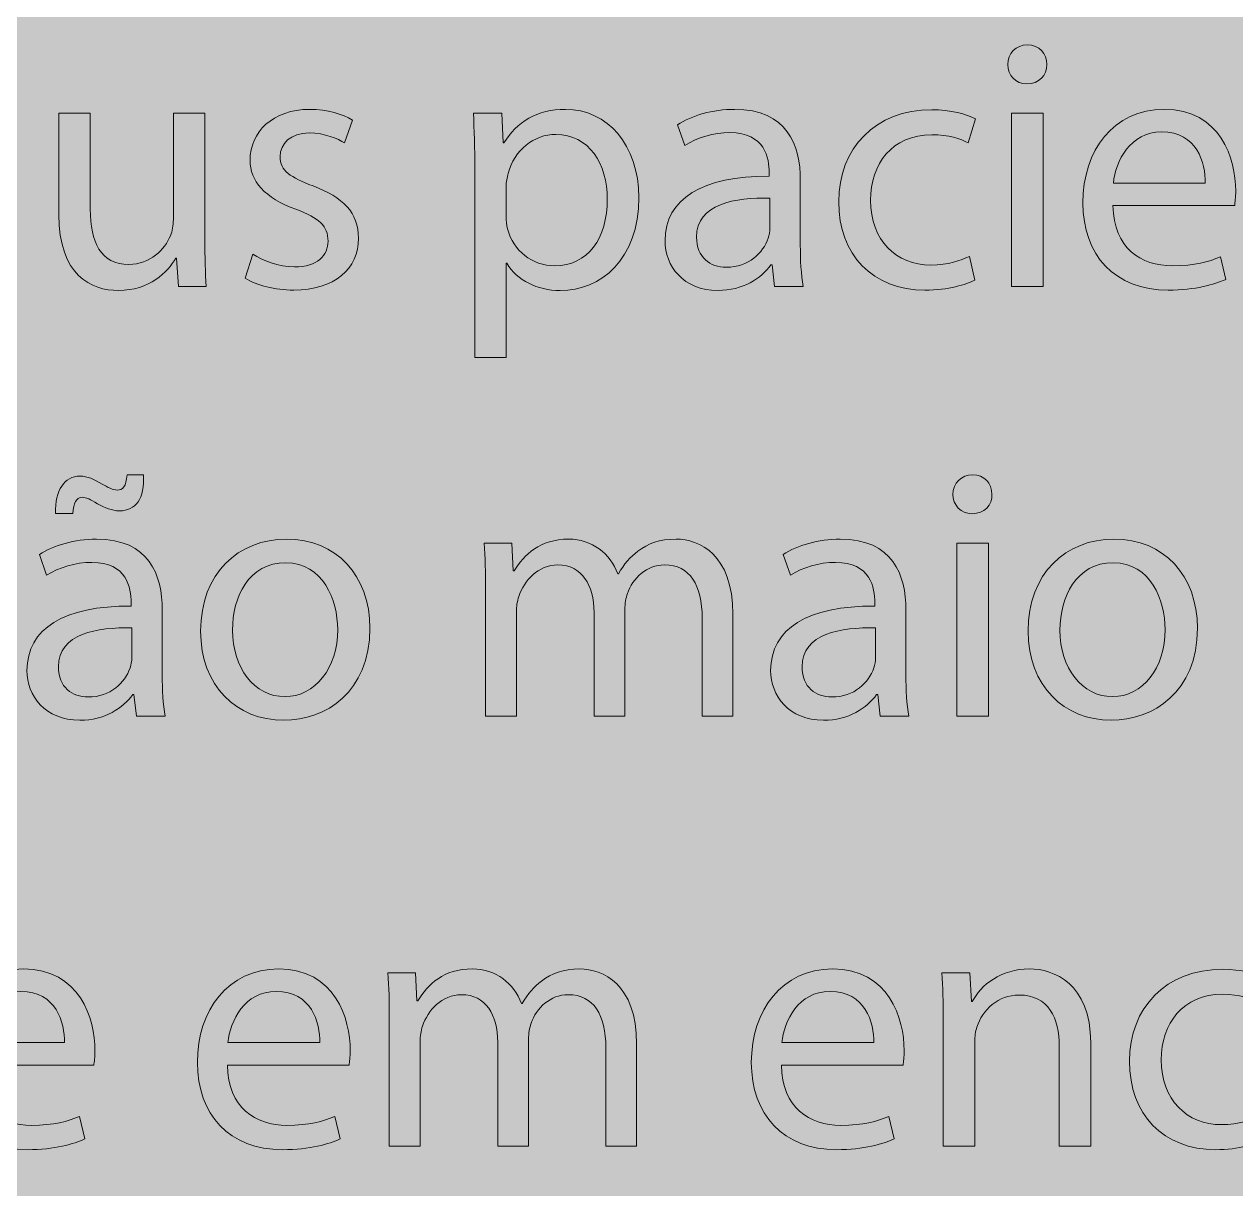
# Model space of a CAD drawing. Header units: inches. Extents: x -507 to 1392, y -754 to 68.
# Drawn here: x -96.98 to -56.38, y -140.87 to -101.86 of the extents above; entities that cross this region are included whole.
import ezdxf

# ---------------------------------------------------------------- set-up
doc = ezdxf.new("R2010")
doc.units = ezdxf.units.IN
doc.header["$MEASUREMENT"] = 0
doc.layers.add('Front', color=7, linetype='Continuous')
picture_1 = doc.add_image_def('image1.png', size_in_pixel=(3301, 2181))
picture_2 = doc.add_image_def('image10.png', size_in_pixel=(3013, 3012))

# ---------------------------------------------------------------- blocks, each defined once
blk = doc.blocks.new('block 3')
at = {"layer": 'Front', "true_color": 0x326699}
h = blk.add_hatch(color=165, dxfattribs=at)
h.dxf.hatch_style = 2
h.paths.add_polyline_path([(-211, -462.1), (-211, 61.249), (581, 61.249), (581, -462.1)])
at = {"layer": 'Front'}
image = blk.add_image(picture_1, insert=(-211, -462.191), size_in_units=(792.24, 523.44), dxfattribs=at)
blk = doc.blocks.new('block 48')
at = {"layer": 'Front', "true_color": 0x231f20}
h = blk.add_hatch(color=250, dxfattribs=at)
h.dxf.hatch_style = 2
edge = h.paths.add_edge_path()
edge.add_spline(control_points=[(-62.718, -103.209), (-62.706, -103.569), (-62.97, -103.857), (-63.389, -103.857), (-63.761, -103.857), (-64.025, -103.569), (-64.025, -103.209), (-64.025, -102.838), (-63.749, -102.55), (-63.365, -102.55), (-62.97, -102.55), (-62.718, -102.838), (-62.718, -103.209)], knot_values=[0, 0, 0, 0, 1, 1, 1, 2, 2, 2, 3, 3, 3, 4, 4, 4, 4], degree=3, periodic=1)
h.paths.add_polyline_path([(-63.893, -110.646), (-63.893, -104.841), (-62.837, -104.841), (-62.837, -110.646)])
h = blk.add_hatch(color=250, dxfattribs=at)
h.dxf.hatch_style = 2
edge = h.paths.add_edge_path()
edge.add_spline(control_points=[(-89.321, -109.566), (-89.009, -109.77), (-88.457, -109.986), (-87.929, -109.986), (-87.162, -109.986), (-86.802, -109.602), (-86.802, -109.123), (-86.802, -108.619), (-87.102, -108.343), (-87.881, -108.055), (-88.925, -107.683), (-89.417, -107.107), (-89.417, -106.412), (-89.417, -105.477), (-88.661, -104.709), (-87.414, -104.709), (-86.826, -104.709), (-86.311, -104.876), (-85.986, -105.068), (-85.986, -105.068), (-86.25, -105.836), (-86.25, -105.836), (-86.478, -105.692), (-86.898, -105.5), (-87.438, -105.5), (-88.062, -105.5), (-88.409, -105.86), (-88.409, -106.292), (-88.409, -106.771), (-88.062, -106.987), (-87.306, -107.275), (-86.298, -107.659), (-85.783, -108.163), (-85.783, -109.026), (-85.783, -110.046), (-86.574, -110.766), (-87.954, -110.766), (-88.589, -110.766), (-89.177, -110.609), (-89.584, -110.37), (-89.584, -110.37), (-89.321, -109.566), (-89.321, -109.566)], knot_values=[0, 0, 0, 0, 1, 1, 1, 2, 2, 2, 3, 3, 3, 4, 4, 4, 5, 5, 5, 6, 6, 6, 7, 7, 7, 8, 8, 8, 9, 9, 9, 10, 10, 10, 11, 11, 11, 12, 12, 12, 13, 13, 13, 14, 14, 14, 14], degree=3, periodic=1)
h = blk.add_hatch(color=250, dxfattribs=at)
h.dxf.hatch_style = 2
edge = h.paths.add_edge_path()
edge.add_spline(control_points=[(-81.881, -106.736), (-81.881, -105.992), (-81.905, -105.393), (-81.929, -104.841), (-81.929, -104.841), (-80.981, -104.841), (-80.981, -104.841), (-80.981, -104.841), (-80.934, -105.836), (-80.934, -105.836), (-80.934, -105.836), (-80.909, -105.836), (-80.909, -105.836), (-80.478, -105.128), (-79.794, -104.709), (-78.847, -104.709), (-77.443, -104.709), (-76.388, -105.896), (-76.388, -107.659), (-76.388, -109.746), (-77.659, -110.777), (-79.026, -110.777), (-79.794, -110.777), (-80.466, -110.441), (-80.813, -109.866), (-80.813, -109.866), (-80.837, -109.866), (-80.837, -109.866), (-80.837, -109.866), (-80.837, -113.02), (-80.837, -113.02), (-80.837, -113.02), (-81.881, -113.02), (-81.881, -113.02), (-81.881, -113.02), (-81.881, -106.736), (-81.881, -106.736)], knot_values=[0, 0, 0, 0, 1, 1, 1, 2, 2, 2, 3, 3, 3, 4, 4, 4, 5, 5, 5, 6, 6, 6, 7, 7, 7, 8, 8, 8, 9, 9, 9, 10, 10, 10, 11, 11, 11, 12, 12, 12, 12], degree=3, periodic=1)
edge = h.paths.add_edge_path()
edge.add_spline(control_points=[(-80.837, -108.283), (-80.837, -108.439), (-80.813, -108.583), (-80.79, -108.714), (-80.598, -109.446), (-79.962, -109.95), (-79.206, -109.95), (-78.091, -109.95), (-77.443, -109.039), (-77.443, -107.707), (-77.443, -106.544), (-78.055, -105.548), (-79.17, -105.548), (-79.89, -105.548), (-80.562, -106.064), (-80.766, -106.855), (-80.801, -106.987), (-80.837, -107.144), (-80.837, -107.288), (-80.837, -107.288), (-80.837, -108.283), (-80.837, -108.283)], knot_values=[0, 0, 0, 0, 1, 1, 1, 2, 2, 2, 3, 3, 3, 4, 4, 4, 5, 5, 5, 6, 6, 6, 7, 7, 7, 7], degree=3, periodic=1)
h = blk.add_hatch(color=250, dxfattribs=at)
h.dxf.hatch_style = 2
edge = h.paths.add_edge_path()
edge.add_spline(control_points=[(-71.838, -110.646), (-71.838, -110.646), (-71.922, -109.914), (-71.922, -109.914), (-71.922, -109.914), (-71.958, -109.914), (-71.958, -109.914), (-72.282, -110.37), (-72.906, -110.777), (-73.733, -110.777), (-74.909, -110.777), (-75.508, -109.95), (-75.508, -109.11), (-75.508, -107.707), (-74.261, -106.939), (-72.019, -106.952), (-72.019, -106.952), (-72.019, -106.832), (-72.019, -106.832), (-72.019, -106.352), (-72.15, -105.488), (-73.338, -105.488), (-73.877, -105.488), (-74.441, -105.656), (-74.849, -105.92), (-74.849, -105.92), (-75.089, -105.225), (-75.089, -105.225), (-74.609, -104.913), (-73.913, -104.709), (-73.182, -104.709), (-71.407, -104.709), (-70.975, -105.92), (-70.975, -107.083), (-70.975, -107.083), (-70.975, -109.254), (-70.975, -109.254), (-70.975, -109.758), (-70.951, -110.25), (-70.879, -110.646), (-70.879, -110.646), (-71.838, -110.646), (-71.838, -110.646)], knot_values=[0, 0, 0, 0, 1, 1, 1, 2, 2, 2, 3, 3, 3, 4, 4, 4, 5, 5, 5, 6, 6, 6, 7, 7, 7, 8, 8, 8, 9, 9, 9, 10, 10, 10, 11, 11, 11, 12, 12, 12, 13, 13, 13, 14, 14, 14, 14], degree=3, periodic=1)
edge = h.paths.add_edge_path()
edge.add_spline(control_points=[(-71.994, -107.683), (-73.146, -107.659), (-74.453, -107.863), (-74.453, -108.99), (-74.453, -109.674), (-73.997, -109.998), (-73.458, -109.998), (-72.702, -109.998), (-72.222, -109.518), (-72.054, -109.026), (-72.019, -108.918), (-71.994, -108.798), (-71.994, -108.69), (-71.994, -108.69), (-71.994, -107.683), (-71.994, -107.683)], knot_values=[0, 0, 0, 0, 1, 1, 1, 2, 2, 2, 3, 3, 3, 4, 4, 4, 5, 5, 5, 5], degree=3, periodic=1)
h = blk.add_hatch(color=250, dxfattribs=at)
h.dxf.hatch_style = 2
edge = h.paths.add_edge_path()
edge.add_spline(control_points=[(-65.131, -110.43), (-65.407, -110.574), (-66.019, -110.766), (-66.798, -110.766), (-68.549, -110.766), (-69.689, -109.578), (-69.689, -107.803), (-69.689, -106.016), (-68.465, -104.721), (-66.57, -104.721), (-65.947, -104.721), (-65.395, -104.876), (-65.107, -105.021), (-65.107, -105.021), (-65.347, -105.836), (-65.347, -105.836), (-65.599, -105.692), (-65.995, -105.56), (-66.57, -105.56), (-67.902, -105.56), (-68.622, -106.544), (-68.622, -107.755), (-68.622, -109.098), (-67.758, -109.926), (-66.606, -109.926), (-66.007, -109.926), (-65.611, -109.77), (-65.311, -109.638), (-65.311, -109.638), (-65.131, -110.43), (-65.131, -110.43)], knot_values=[0, 0, 0, 0, 1, 1, 1, 2, 2, 2, 3, 3, 3, 4, 4, 4, 5, 5, 5, 6, 6, 6, 7, 7, 7, 8, 8, 8, 9, 9, 9, 10, 10, 10, 10], degree=3, periodic=1)
h = blk.add_hatch(color=250, dxfattribs=at)
h.dxf.hatch_style = 2
edge = h.paths.add_edge_path()
edge.add_spline(control_points=[(-60.497, -107.935), (-60.473, -109.362), (-59.562, -109.95), (-58.506, -109.95), (-57.751, -109.95), (-57.295, -109.818), (-56.899, -109.65), (-56.899, -109.65), (-56.719, -110.406), (-56.719, -110.406), (-57.091, -110.574), (-57.727, -110.766), (-58.65, -110.766), (-60.438, -110.766), (-61.505, -109.59), (-61.505, -107.839), (-61.505, -106.088), (-60.473, -104.709), (-58.782, -104.709), (-56.887, -104.709), (-56.383, -106.376), (-56.383, -107.443), (-56.383, -107.659), (-56.408, -107.827), (-56.419, -107.935), (-56.419, -107.935), (-60.497, -107.935), (-60.497, -107.935)], knot_values=[0, 0, 0, 0, 1, 1, 1, 2, 2, 2, 3, 3, 3, 4, 4, 4, 5, 5, 5, 6, 6, 6, 7, 7, 7, 8, 8, 8, 9, 9, 9, 9], degree=3, periodic=1)
edge = h.paths.add_edge_path()
edge.add_spline(control_points=[(-57.403, -107.179), (-57.391, -106.508), (-57.679, -105.464), (-58.866, -105.464), (-59.934, -105.464), (-60.401, -106.448), (-60.485, -107.179), (-60.485, -107.179), (-57.403, -107.179), (-57.403, -107.179)], knot_values=[0, 0, 0, 0, 1, 1, 1, 2, 2, 2, 3, 3, 3, 3], degree=3, periodic=1)
h = blk.add_hatch(color=250, dxfattribs=at)
h.dxf.hatch_style = 2
edge = h.paths.add_edge_path()
edge.add_spline(control_points=[(-90.931, -109.062), (-90.931, -109.662), (-90.919, -110.19), (-90.883, -110.646), (-90.883, -110.646), (-91.819, -110.646), (-91.819, -110.646), (-91.819, -110.646), (-91.879, -109.698), (-91.879, -109.698), (-91.879, -109.698), (-91.903, -109.698), (-91.903, -109.698), (-92.179, -110.166), (-92.79, -110.777), (-93.822, -110.777), (-94.733, -110.777), (-95.825, -110.274), (-95.825, -108.235), (-95.825, -108.235), (-95.825, -104.841), (-95.825, -104.841), (-95.825, -104.841), (-94.769, -104.841), (-94.769, -104.841), (-94.769, -104.841), (-94.769, -108.055), (-94.769, -108.055), (-94.769, -109.158), (-94.433, -109.902), (-93.474, -109.902), (-92.766, -109.902), (-92.274, -109.41), (-92.083, -108.942), (-92.022, -108.787), (-91.987, -108.595), (-91.987, -108.403), (-91.987, -108.403), (-91.987, -104.841), (-91.987, -104.841), (-91.987, -104.841), (-90.931, -104.841), (-90.931, -104.841), (-90.931, -104.841), (-90.931, -109.062), (-90.931, -109.062)], knot_values=[0, 0, 0, 0, 1, 1, 1, 2, 2, 2, 3, 3, 3, 4, 4, 4, 5, 5, 5, 6, 6, 6, 7, 7, 7, 8, 8, 8, 9, 9, 9, 10, 10, 10, 11, 11, 11, 12, 12, 12, 13, 13, 13, 14, 14, 14, 15, 15, 15, 15], degree=3, periodic=1)
h = blk.add_hatch(color=250, dxfattribs=at)
h.dxf.hatch_style = 2
edge = h.paths.add_edge_path()
edge.add_spline(control_points=[(-93.223, -125.045), (-93.223, -125.045), (-93.307, -124.314), (-93.307, -124.314), (-93.307, -124.314), (-93.343, -124.314), (-93.343, -124.314), (-93.667, -124.77), (-94.29, -125.177), (-95.118, -125.177), (-96.293, -125.177), (-96.893, -124.35), (-96.893, -123.51), (-96.893, -122.107), (-95.646, -121.339), (-93.403, -121.352), (-93.403, -121.352), (-93.403, -121.231), (-93.403, -121.231), (-93.403, -120.752), (-93.535, -119.888), (-94.722, -119.888), (-95.262, -119.888), (-95.825, -120.056), (-96.233, -120.32), (-96.233, -120.32), (-96.473, -119.625), (-96.473, -119.625), (-95.993, -119.312), (-95.298, -119.109), (-94.566, -119.109), (-92.791, -119.109), (-92.359, -120.32), (-92.359, -121.483), (-92.359, -121.483), (-92.359, -123.654), (-92.359, -123.654), (-92.359, -124.158), (-92.335, -124.649), (-92.263, -125.045), (-92.263, -125.045), (-93.223, -125.045), (-93.223, -125.045)], knot_values=[0, 0, 0, 0, 1, 1, 1, 2, 2, 2, 3, 3, 3, 4, 4, 4, 5, 5, 5, 6, 6, 6, 7, 7, 7, 8, 8, 8, 9, 9, 9, 10, 10, 10, 11, 11, 11, 12, 12, 12, 13, 13, 13, 14, 14, 14, 14], degree=3, periodic=1)
edge = h.paths.add_edge_path()
edge.add_spline(control_points=[(-95.933, -118.245), (-95.957, -117.465), (-95.633, -116.998), (-95.118, -116.998), (-94.854, -116.998), (-94.65, -117.106), (-94.374, -117.262), (-94.182, -117.37), (-94.014, -117.465), (-93.871, -117.465), (-93.679, -117.465), (-93.57, -117.357), (-93.535, -116.95), (-93.535, -116.95), (-92.983, -116.95), (-92.983, -116.95), (-92.959, -117.753), (-93.235, -118.161), (-93.798, -118.161), (-94.05, -118.161), (-94.278, -118.053), (-94.53, -117.921), (-94.77, -117.777), (-94.902, -117.706), (-95.046, -117.706), (-95.238, -117.706), (-95.333, -117.909), (-95.357, -118.245), (-95.357, -118.245), (-95.933, -118.245), (-95.933, -118.245)], knot_values=[0, 0, 0, 0, 1, 1, 1, 2, 2, 2, 3, 3, 3, 4, 4, 4, 5, 5, 5, 6, 6, 6, 7, 7, 7, 8, 8, 8, 9, 9, 9, 10, 10, 10, 10], degree=3, periodic=1)
edge = h.paths.add_edge_path()
edge.add_spline(control_points=[(-93.379, -122.083), (-94.53, -122.059), (-95.837, -122.263), (-95.837, -123.39), (-95.837, -124.074), (-95.381, -124.398), (-94.842, -124.398), (-94.086, -124.398), (-93.606, -123.918), (-93.438, -123.426), (-93.403, -123.318), (-93.379, -123.198), (-93.379, -123.09), (-93.379, -123.09), (-93.379, -122.083), (-93.379, -122.083)], knot_values=[0, 0, 0, 0, 1, 1, 1, 2, 2, 2, 3, 3, 3, 4, 4, 4, 5, 5, 5, 5], degree=3, periodic=1)
h = blk.add_hatch(color=250, dxfattribs=at)
h.dxf.hatch_style = 2
edge = h.paths.add_edge_path()
edge.add_spline(control_points=[(-64.554, -117.609), (-64.542, -117.969), (-64.806, -118.257), (-65.225, -118.257), (-65.597, -118.257), (-65.861, -117.969), (-65.861, -117.609), (-65.861, -117.238), (-65.585, -116.95), (-65.201, -116.95), (-64.806, -116.95), (-64.554, -117.238), (-64.554, -117.609)], knot_values=[0, 0, 0, 0, 1, 1, 1, 2, 2, 2, 3, 3, 3, 4, 4, 4, 4], degree=3, periodic=1)
h.paths.add_polyline_path([(-65.729, -125.045), (-65.729, -119.241), (-64.673, -119.241), (-64.673, -125.045)])
h = blk.add_hatch(color=250, dxfattribs=at)
h.dxf.hatch_style = 2
edge = h.paths.add_edge_path()
edge.add_spline(control_points=[(-85.4, -122.095), (-85.4, -124.242), (-86.887, -125.177), (-88.29, -125.177), (-89.861, -125.177), (-91.073, -124.026), (-91.073, -122.191), (-91.073, -120.248), (-89.801, -119.109), (-88.194, -119.109), (-86.527, -119.109), (-85.4, -120.32), (-85.4, -122.095)], knot_values=[0, 0, 0, 0, 1, 1, 1, 2, 2, 2, 3, 3, 3, 4, 4, 4, 4], degree=3, periodic=1)
edge = h.paths.add_edge_path()
edge.add_spline(control_points=[(-90.005, -122.155), (-90.005, -123.426), (-89.273, -124.386), (-88.242, -124.386), (-87.235, -124.386), (-86.479, -123.438), (-86.479, -122.131), (-86.479, -121.147), (-86.971, -119.9), (-88.218, -119.9), (-89.465, -119.9), (-90.005, -121.052), (-90.005, -122.155)], knot_values=[0, 0, 0, 0, 1, 1, 1, 2, 2, 2, 3, 3, 3, 4, 4, 4, 4], degree=3, periodic=1)
h = blk.add_hatch(color=250, dxfattribs=at)
h.dxf.hatch_style = 2
edge = h.paths.add_edge_path()
edge.add_spline(control_points=[(-81.521, -120.812), (-81.521, -120.212), (-81.533, -119.72), (-81.569, -119.241), (-81.569, -119.241), (-80.646, -119.241), (-80.646, -119.241), (-80.646, -119.241), (-80.598, -120.176), (-80.598, -120.176), (-80.598, -120.176), (-80.562, -120.176), (-80.562, -120.176), (-80.238, -119.625), (-79.698, -119.109), (-78.738, -119.109), (-77.947, -119.109), (-77.347, -119.588), (-77.095, -120.272), (-77.095, -120.272), (-77.071, -120.272), (-77.071, -120.272), (-76.892, -119.948), (-76.664, -119.696), (-76.424, -119.517), (-76.076, -119.252), (-75.692, -119.109), (-75.141, -119.109), (-74.373, -119.109), (-73.233, -119.612), (-73.233, -121.627), (-73.233, -121.627), (-73.233, -125.045), (-73.233, -125.045), (-73.233, -125.045), (-74.265, -125.045), (-74.265, -125.045), (-74.265, -125.045), (-74.265, -121.759), (-74.265, -121.759), (-74.265, -120.644), (-74.673, -119.972), (-75.524, -119.972), (-76.124, -119.972), (-76.592, -120.416), (-76.771, -120.932), (-76.819, -121.076), (-76.855, -121.268), (-76.855, -121.459), (-76.855, -121.459), (-76.855, -125.045), (-76.855, -125.045), (-76.855, -125.045), (-77.887, -125.045), (-77.887, -125.045), (-77.887, -125.045), (-77.887, -121.567), (-77.887, -121.567), (-77.887, -120.644), (-78.295, -119.972), (-79.098, -119.972), (-79.758, -119.972), (-80.238, -120.5), (-80.406, -121.028), (-80.465, -121.184), (-80.49, -121.363), (-80.49, -121.543), (-80.49, -121.543), (-80.49, -125.045), (-80.49, -125.045), (-80.49, -125.045), (-81.521, -125.045), (-81.521, -125.045), (-81.521, -125.045), (-81.521, -120.812), (-81.521, -120.812)], knot_values=[0, 0, 0, 0, 1, 1, 1, 2, 2, 2, 3, 3, 3, 4, 4, 4, 5, 5, 5, 6, 6, 6, 7, 7, 7, 8, 8, 8, 9, 9, 9, 10, 10, 10, 11, 11, 11, 12, 12, 12, 13, 13, 13, 14, 14, 14, 15, 15, 15, 16, 16, 16, 17, 17, 17, 18, 18, 18, 19, 19, 19, 20, 20, 20, 21, 21, 21, 22, 22, 22, 23, 23, 23, 24, 24, 24, 25, 25, 25, 25], degree=3, periodic=1)
h = blk.add_hatch(color=250, dxfattribs=at)
h.dxf.hatch_style = 2
edge = h.paths.add_edge_path()
edge.add_spline(control_points=[(-68.299, -125.045), (-68.299, -125.045), (-68.383, -124.314), (-68.383, -124.314), (-68.383, -124.314), (-68.419, -124.314), (-68.419, -124.314), (-68.743, -124.77), (-69.366, -125.177), (-70.194, -125.177), (-71.369, -125.177), (-71.969, -124.35), (-71.969, -123.51), (-71.969, -122.107), (-70.722, -121.339), (-68.479, -121.352), (-68.479, -121.352), (-68.479, -121.231), (-68.479, -121.231), (-68.479, -120.752), (-68.611, -119.888), (-69.798, -119.888), (-70.338, -119.888), (-70.901, -120.056), (-71.309, -120.32), (-71.309, -120.32), (-71.549, -119.625), (-71.549, -119.625), (-71.069, -119.312), (-70.374, -119.109), (-69.642, -119.109), (-67.867, -119.109), (-67.436, -120.32), (-67.436, -121.483), (-67.436, -121.483), (-67.436, -123.654), (-67.436, -123.654), (-67.436, -124.158), (-67.412, -124.649), (-67.339, -125.045), (-67.339, -125.045), (-68.299, -125.045), (-68.299, -125.045)], knot_values=[0, 0, 0, 0, 1, 1, 1, 2, 2, 2, 3, 3, 3, 4, 4, 4, 5, 5, 5, 6, 6, 6, 7, 7, 7, 8, 8, 8, 9, 9, 9, 10, 10, 10, 11, 11, 11, 12, 12, 12, 13, 13, 13, 14, 14, 14, 14], degree=3, periodic=1)
edge = h.paths.add_edge_path()
edge.add_spline(control_points=[(-68.455, -122.083), (-69.606, -122.059), (-70.914, -122.263), (-70.914, -123.39), (-70.914, -124.074), (-70.458, -124.398), (-69.918, -124.398), (-69.163, -124.398), (-68.683, -123.918), (-68.515, -123.426), (-68.479, -123.318), (-68.455, -123.198), (-68.455, -123.09), (-68.455, -123.09), (-68.455, -122.083), (-68.455, -122.083)], knot_values=[0, 0, 0, 0, 1, 1, 1, 2, 2, 2, 3, 3, 3, 4, 4, 4, 5, 5, 5, 5], degree=3, periodic=1)
h = blk.add_hatch(color=250, dxfattribs=at)
h.dxf.hatch_style = 2
edge = h.paths.add_edge_path()
edge.add_spline(control_points=[(-57.668, -122.095), (-57.668, -124.242), (-59.155, -125.177), (-60.559, -125.177), (-62.13, -125.177), (-63.341, -124.026), (-63.341, -122.191), (-63.341, -120.248), (-62.07, -119.109), (-60.463, -119.109), (-58.795, -119.109), (-57.668, -120.32), (-57.668, -122.095)], knot_values=[0, 0, 0, 0, 1, 1, 1, 2, 2, 2, 3, 3, 3, 4, 4, 4, 4], degree=3, periodic=1)
edge = h.paths.add_edge_path()
edge.add_spline(control_points=[(-62.274, -122.155), (-62.274, -123.426), (-61.542, -124.386), (-60.511, -124.386), (-59.503, -124.386), (-58.748, -123.438), (-58.748, -122.131), (-58.748, -121.147), (-59.239, -119.9), (-60.487, -119.9), (-61.734, -119.9), (-62.274, -121.052), (-62.274, -122.155)], knot_values=[0, 0, 0, 0, 1, 1, 1, 2, 2, 2, 3, 3, 3, 4, 4, 4, 4], degree=3, periodic=1)
h = blk.add_hatch(color=250, dxfattribs=at)
h.dxf.hatch_style = 2
edge = h.paths.add_edge_path()
edge.add_spline(control_points=[(-98.729, -136.735), (-98.705, -138.162), (-97.794, -138.75), (-96.738, -138.75), (-95.983, -138.75), (-95.527, -138.618), (-95.131, -138.45), (-95.131, -138.45), (-94.951, -139.206), (-94.951, -139.206), (-95.323, -139.374), (-95.958, -139.565), (-96.882, -139.565), (-98.669, -139.565), (-99.737, -138.39), (-99.737, -136.639), (-99.737, -134.888), (-98.705, -133.509), (-97.014, -133.509), (-95.119, -133.509), (-94.615, -135.176), (-94.615, -136.243), (-94.615, -136.459), (-94.64, -136.627), (-94.651, -136.735), (-94.651, -136.735), (-98.729, -136.735), (-98.729, -136.735)], knot_values=[0, 0, 0, 0, 1, 1, 1, 2, 2, 2, 3, 3, 3, 4, 4, 4, 5, 5, 5, 6, 6, 6, 7, 7, 7, 8, 8, 8, 9, 9, 9, 9], degree=3, periodic=1)
edge = h.paths.add_edge_path()
edge.add_spline(control_points=[(-95.635, -135.979), (-95.623, -135.308), (-95.911, -134.264), (-97.098, -134.264), (-98.166, -134.264), (-98.633, -135.248), (-98.717, -135.979), (-98.717, -135.979), (-95.635, -135.979), (-95.635, -135.979)], knot_values=[0, 0, 0, 0, 1, 1, 1, 2, 2, 2, 3, 3, 3, 3], degree=3, periodic=1)
h = blk.add_hatch(color=250, dxfattribs=at)
h.dxf.hatch_style = 2
edge = h.paths.add_edge_path()
edge.add_spline(control_points=[(-90.173, -136.735), (-90.149, -138.162), (-89.237, -138.75), (-88.182, -138.75), (-87.427, -138.75), (-86.971, -138.618), (-86.575, -138.45), (-86.575, -138.45), (-86.395, -139.206), (-86.395, -139.206), (-86.767, -139.374), (-87.402, -139.565), (-88.326, -139.565), (-90.113, -139.565), (-91.181, -138.39), (-91.181, -136.639), (-91.181, -134.888), (-90.149, -133.509), (-88.458, -133.509), (-86.563, -133.509), (-86.059, -135.176), (-86.059, -136.243), (-86.059, -136.459), (-86.083, -136.627), (-86.095, -136.735), (-86.095, -136.735), (-90.173, -136.735), (-90.173, -136.735)], knot_values=[0, 0, 0, 0, 1, 1, 1, 2, 2, 2, 3, 3, 3, 4, 4, 4, 5, 5, 5, 6, 6, 6, 7, 7, 7, 8, 8, 8, 9, 9, 9, 9], degree=3, periodic=1)
edge = h.paths.add_edge_path()
edge.add_spline(control_points=[(-87.079, -135.979), (-87.067, -135.308), (-87.354, -134.264), (-88.542, -134.264), (-89.609, -134.264), (-90.077, -135.248), (-90.161, -135.979), (-90.161, -135.979), (-87.079, -135.979), (-87.079, -135.979)], knot_values=[0, 0, 0, 0, 1, 1, 1, 2, 2, 2, 3, 3, 3, 3], degree=3, periodic=1)
h = blk.add_hatch(color=250, dxfattribs=at)
h.dxf.hatch_style = 2
edge = h.paths.add_edge_path()
edge.add_spline(control_points=[(-84.749, -135.211), (-84.749, -134.612), (-84.761, -134.12), (-84.797, -133.641), (-84.797, -133.641), (-83.874, -133.641), (-83.874, -133.641), (-83.874, -133.641), (-83.826, -134.576), (-83.826, -134.576), (-83.826, -134.576), (-83.79, -134.576), (-83.79, -134.576), (-83.466, -134.024), (-82.926, -133.509), (-81.966, -133.509), (-81.175, -133.509), (-80.575, -133.988), (-80.323, -134.672), (-80.323, -134.672), (-80.299, -134.672), (-80.299, -134.672), (-80.12, -134.348), (-79.892, -134.096), (-79.652, -133.917), (-79.304, -133.652), (-78.92, -133.509), (-78.369, -133.509), (-77.601, -133.509), (-76.461, -134.012), (-76.461, -136.027), (-76.461, -136.027), (-76.461, -139.445), (-76.461, -139.445), (-76.461, -139.445), (-77.493, -139.445), (-77.493, -139.445), (-77.493, -139.445), (-77.493, -136.159), (-77.493, -136.159), (-77.493, -135.044), (-77.901, -134.372), (-78.752, -134.372), (-79.352, -134.372), (-79.82, -134.816), (-80, -135.332), (-80.047, -135.476), (-80.083, -135.667), (-80.083, -135.859), (-80.083, -135.859), (-80.083, -139.445), (-80.083, -139.445), (-80.083, -139.445), (-81.115, -139.445), (-81.115, -139.445), (-81.115, -139.445), (-81.115, -135.967), (-81.115, -135.967), (-81.115, -135.044), (-81.523, -134.372), (-82.326, -134.372), (-82.986, -134.372), (-83.466, -134.9), (-83.634, -135.428), (-83.693, -135.583), (-83.718, -135.763), (-83.718, -135.943), (-83.718, -135.943), (-83.718, -139.445), (-83.718, -139.445), (-83.718, -139.445), (-84.749, -139.445), (-84.749, -139.445), (-84.749, -139.445), (-84.749, -135.211), (-84.749, -135.211)], knot_values=[0, 0, 0, 0, 1, 1, 1, 2, 2, 2, 3, 3, 3, 4, 4, 4, 5, 5, 5, 6, 6, 6, 7, 7, 7, 8, 8, 8, 9, 9, 9, 10, 10, 10, 11, 11, 11, 12, 12, 12, 13, 13, 13, 14, 14, 14, 15, 15, 15, 16, 16, 16, 17, 17, 17, 18, 18, 18, 19, 19, 19, 20, 20, 20, 21, 21, 21, 22, 22, 22, 23, 23, 23, 24, 24, 24, 25, 25, 25, 25], degree=3, periodic=1)
h = blk.add_hatch(color=250, dxfattribs=at)
h.dxf.hatch_style = 2
edge = h.paths.add_edge_path()
edge.add_spline(control_points=[(-71.609, -136.735), (-71.585, -138.162), (-70.674, -138.75), (-69.619, -138.75), (-68.863, -138.75), (-68.407, -138.618), (-68.012, -138.45), (-68.012, -138.45), (-67.832, -139.206), (-67.832, -139.206), (-68.204, -139.374), (-68.839, -139.565), (-69.763, -139.565), (-71.55, -139.565), (-72.617, -138.39), (-72.617, -136.639), (-72.617, -134.888), (-71.585, -133.509), (-69.895, -133.509), (-68, -133.509), (-67.496, -135.176), (-67.496, -136.243), (-67.496, -136.459), (-67.52, -136.627), (-67.532, -136.735), (-67.532, -136.735), (-71.609, -136.735), (-71.609, -136.735)], knot_values=[0, 0, 0, 0, 1, 1, 1, 2, 2, 2, 3, 3, 3, 4, 4, 4, 5, 5, 5, 6, 6, 6, 7, 7, 7, 8, 8, 8, 9, 9, 9, 9], degree=3, periodic=1)
edge = h.paths.add_edge_path()
edge.add_spline(control_points=[(-68.515, -135.979), (-68.503, -135.308), (-68.791, -134.264), (-69.979, -134.264), (-71.046, -134.264), (-71.514, -135.248), (-71.598, -135.979), (-71.598, -135.979), (-68.515, -135.979), (-68.515, -135.979)], knot_values=[0, 0, 0, 0, 1, 1, 1, 2, 2, 2, 3, 3, 3, 3], degree=3, periodic=1)
h = blk.add_hatch(color=250, dxfattribs=at)
h.dxf.hatch_style = 2
edge = h.paths.add_edge_path()
edge.add_spline(control_points=[(-66.185, -135.211), (-66.185, -134.612), (-66.197, -134.12), (-66.233, -133.641), (-66.233, -133.641), (-65.297, -133.641), (-65.297, -133.641), (-65.297, -133.641), (-65.237, -134.6), (-65.237, -134.6), (-65.237, -134.6), (-65.213, -134.6), (-65.213, -134.6), (-64.926, -134.048), (-64.254, -133.509), (-63.294, -133.509), (-62.491, -133.509), (-61.244, -133.988), (-61.244, -135.979), (-61.244, -135.979), (-61.244, -139.445), (-61.244, -139.445), (-61.244, -139.445), (-62.299, -139.445), (-62.299, -139.445), (-62.299, -139.445), (-62.299, -136.099), (-62.299, -136.099), (-62.299, -135.164), (-62.647, -134.384), (-63.643, -134.384), (-64.338, -134.384), (-64.878, -134.876), (-65.058, -135.463), (-65.105, -135.595), (-65.129, -135.775), (-65.129, -135.955), (-65.129, -135.955), (-65.129, -139.445), (-65.129, -139.445), (-65.129, -139.445), (-66.185, -139.445), (-66.185, -139.445), (-66.185, -139.445), (-66.185, -135.211), (-66.185, -135.211)], knot_values=[0, 0, 0, 0, 1, 1, 1, 2, 2, 2, 3, 3, 3, 4, 4, 4, 5, 5, 5, 6, 6, 6, 7, 7, 7, 8, 8, 8, 9, 9, 9, 10, 10, 10, 11, 11, 11, 12, 12, 12, 13, 13, 13, 14, 14, 14, 15, 15, 15, 15], degree=3, periodic=1)
h = blk.add_hatch(color=250, dxfattribs=at)
h.dxf.hatch_style = 2
edge = h.paths.add_edge_path()
edge.add_spline(control_points=[(-55.388, -139.229), (-55.664, -139.374), (-56.275, -139.565), (-57.055, -139.565), (-58.806, -139.565), (-59.945, -138.378), (-59.945, -136.603), (-59.945, -134.816), (-58.722, -133.521), (-56.827, -133.521), (-56.203, -133.521), (-55.651, -133.676), (-55.364, -133.82), (-55.364, -133.82), (-55.604, -134.636), (-55.604, -134.636), (-55.855, -134.492), (-56.251, -134.36), (-56.827, -134.36), (-58.158, -134.36), (-58.878, -135.344), (-58.878, -136.555), (-58.878, -137.898), (-58.014, -138.726), (-56.863, -138.726), (-56.263, -138.726), (-55.867, -138.57), (-55.567, -138.438), (-55.567, -138.438), (-55.388, -139.229), (-55.388, -139.229)], knot_values=[0, 0, 0, 0, 1, 1, 1, 2, 2, 2, 3, 3, 3, 4, 4, 4, 5, 5, 5, 6, 6, 6, 7, 7, 7, 8, 8, 8, 9, 9, 9, 10, 10, 10, 10], degree=3, periodic=1)
at = {"layer": 'Front', "lineweight": 0}
for points in [[(-63.893, -110.646), (-63.893, -104.841), (-62.837, -104.841), (-62.837, -110.646), (-63.893, -110.646)], [(-65.729, -125.045), (-65.729, -119.241), (-64.673, -119.241), (-64.673, -125.045), (-65.729, -125.045)]]:
    blk.add_lwpolyline(points, dxfattribs=at)
for points, knots in [([(-62.718, -103.209), (-62.706, -103.569), (-62.97, -103.857), (-63.389, -103.857), (-63.761, -103.857), (-64.025, -103.569), (-64.025, -103.209), (-64.025, -102.838), (-63.749, -102.55), (-63.365, -102.55), (-62.97, -102.55), (-62.718, -102.838), (-62.718, -103.209)], [0, 0, 0, 0, 1, 1, 1, 2, 2, 2, 3, 3, 3, 4, 4, 4, 4]), ([(-89.321, -109.566), (-89.009, -109.77), (-88.457, -109.986), (-87.929, -109.986), (-87.162, -109.986), (-86.802, -109.602), (-86.802, -109.123), (-86.802, -108.619), (-87.102, -108.343), (-87.881, -108.055), (-88.925, -107.683), (-89.417, -107.107), (-89.417, -106.412), (-89.417, -105.477), (-88.661, -104.709), (-87.414, -104.709), (-86.826, -104.709), (-86.311, -104.876), (-85.986, -105.068), (-85.986, -105.068), (-86.25, -105.836), (-86.25, -105.836), (-86.478, -105.692), (-86.898, -105.5), (-87.438, -105.5), (-88.062, -105.5), (-88.409, -105.86), (-88.409, -106.292), (-88.409, -106.771), (-88.062, -106.987), (-87.306, -107.275), (-86.298, -107.659), (-85.783, -108.163), (-85.783, -109.026), (-85.783, -110.046), (-86.574, -110.766), (-87.954, -110.766), (-88.589, -110.766), (-89.177, -110.609), (-89.584, -110.37), (-89.584, -110.37), (-89.321, -109.566), (-89.321, -109.566)], [0, 0, 0, 0, 1, 1, 1, 2, 2, 2, 3, 3, 3, 4, 4, 4, 5, 5, 5, 6, 6, 6, 7, 7, 7, 8, 8, 8, 9, 9, 9, 10, 10, 10, 11, 11, 11, 12, 12, 12, 13, 13, 13, 14, 14, 14, 14]), ([(-81.881, -106.736), (-81.881, -105.992), (-81.905, -105.393), (-81.929, -104.841), (-81.929, -104.841), (-80.981, -104.841), (-80.981, -104.841), (-80.981, -104.841), (-80.934, -105.836), (-80.934, -105.836), (-80.934, -105.836), (-80.909, -105.836), (-80.909, -105.836), (-80.478, -105.128), (-79.794, -104.709), (-78.847, -104.709), (-77.443, -104.709), (-76.388, -105.896), (-76.388, -107.659), (-76.388, -109.746), (-77.659, -110.777), (-79.026, -110.777), (-79.794, -110.777), (-80.466, -110.441), (-80.813, -109.866), (-80.813, -109.866), (-80.837, -109.866), (-80.837, -109.866), (-80.837, -109.866), (-80.837, -113.02), (-80.837, -113.02), (-80.837, -113.02), (-81.881, -113.02), (-81.881, -113.02), (-81.881, -113.02), (-81.881, -106.736), (-81.881, -106.736)], [0, 0, 0, 0, 1, 1, 1, 2, 2, 2, 3, 3, 3, 4, 4, 4, 5, 5, 5, 6, 6, 6, 7, 7, 7, 8, 8, 8, 9, 9, 9, 10, 10, 10, 11, 11, 11, 12, 12, 12, 12]), ([(-71.838, -110.646), (-71.838, -110.646), (-71.922, -109.914), (-71.922, -109.914), (-71.922, -109.914), (-71.958, -109.914), (-71.958, -109.914), (-72.282, -110.37), (-72.906, -110.777), (-73.733, -110.777), (-74.909, -110.777), (-75.508, -109.95), (-75.508, -109.11), (-75.508, -107.707), (-74.261, -106.939), (-72.019, -106.952), (-72.019, -106.952), (-72.019, -106.832), (-72.019, -106.832), (-72.019, -106.352), (-72.15, -105.488), (-73.338, -105.488), (-73.877, -105.488), (-74.441, -105.656), (-74.849, -105.92), (-74.849, -105.92), (-75.089, -105.225), (-75.089, -105.225), (-74.609, -104.913), (-73.913, -104.709), (-73.182, -104.709), (-71.407, -104.709), (-70.975, -105.92), (-70.975, -107.083), (-70.975, -107.083), (-70.975, -109.254), (-70.975, -109.254), (-70.975, -109.758), (-70.951, -110.25), (-70.879, -110.646), (-70.879, -110.646), (-71.838, -110.646), (-71.838, -110.646)], [0, 0, 0, 0, 1, 1, 1, 2, 2, 2, 3, 3, 3, 4, 4, 4, 5, 5, 5, 6, 6, 6, 7, 7, 7, 8, 8, 8, 9, 9, 9, 10, 10, 10, 11, 11, 11, 12, 12, 12, 13, 13, 13, 14, 14, 14, 14]), ([(-65.131, -110.43), (-65.407, -110.574), (-66.019, -110.766), (-66.798, -110.766), (-68.549, -110.766), (-69.689, -109.578), (-69.689, -107.803), (-69.689, -106.016), (-68.465, -104.721), (-66.57, -104.721), (-65.947, -104.721), (-65.395, -104.876), (-65.107, -105.021), (-65.107, -105.021), (-65.347, -105.836), (-65.347, -105.836), (-65.599, -105.692), (-65.995, -105.56), (-66.57, -105.56), (-67.902, -105.56), (-68.622, -106.544), (-68.622, -107.755), (-68.622, -109.098), (-67.758, -109.926), (-66.606, -109.926), (-66.007, -109.926), (-65.611, -109.77), (-65.311, -109.638), (-65.311, -109.638), (-65.131, -110.43), (-65.131, -110.43)], [0, 0, 0, 0, 1, 1, 1, 2, 2, 2, 3, 3, 3, 4, 4, 4, 5, 5, 5, 6, 6, 6, 7, 7, 7, 8, 8, 8, 9, 9, 9, 10, 10, 10, 10]), ([(-60.497, -107.935), (-60.473, -109.362), (-59.562, -109.95), (-58.506, -109.95), (-57.751, -109.95), (-57.295, -109.818), (-56.899, -109.65), (-56.899, -109.65), (-56.719, -110.406), (-56.719, -110.406), (-57.091, -110.574), (-57.727, -110.766), (-58.65, -110.766), (-60.438, -110.766), (-61.505, -109.59), (-61.505, -107.839), (-61.505, -106.088), (-60.473, -104.709), (-58.782, -104.709), (-56.887, -104.709), (-56.383, -106.376), (-56.383, -107.443), (-56.383, -107.659), (-56.408, -107.827), (-56.419, -107.935), (-56.419, -107.935), (-60.497, -107.935), (-60.497, -107.935)], [0, 0, 0, 0, 1, 1, 1, 2, 2, 2, 3, 3, 3, 4, 4, 4, 5, 5, 5, 6, 6, 6, 7, 7, 7, 8, 8, 8, 9, 9, 9, 9]), ([(-90.931, -109.062), (-90.931, -109.662), (-90.919, -110.19), (-90.883, -110.646), (-90.883, -110.646), (-91.819, -110.646), (-91.819, -110.646), (-91.819, -110.646), (-91.879, -109.698), (-91.879, -109.698), (-91.879, -109.698), (-91.903, -109.698), (-91.903, -109.698), (-92.179, -110.166), (-92.79, -110.777), (-93.822, -110.777), (-94.733, -110.777), (-95.825, -110.274), (-95.825, -108.235), (-95.825, -108.235), (-95.825, -104.841), (-95.825, -104.841), (-95.825, -104.841), (-94.769, -104.841), (-94.769, -104.841), (-94.769, -104.841), (-94.769, -108.055), (-94.769, -108.055), (-94.769, -109.158), (-94.433, -109.902), (-93.474, -109.902), (-92.766, -109.902), (-92.274, -109.41), (-92.083, -108.942), (-92.022, -108.787), (-91.987, -108.595), (-91.987, -108.403), (-91.987, -108.403), (-91.987, -104.841), (-91.987, -104.841), (-91.987, -104.841), (-90.931, -104.841), (-90.931, -104.841), (-90.931, -104.841), (-90.931, -109.062), (-90.931, -109.062)], [0, 0, 0, 0, 1, 1, 1, 2, 2, 2, 3, 3, 3, 4, 4, 4, 5, 5, 5, 6, 6, 6, 7, 7, 7, 8, 8, 8, 9, 9, 9, 10, 10, 10, 11, 11, 11, 12, 12, 12, 13, 13, 13, 14, 14, 14, 15, 15, 15, 15]), ([(-80.837, -108.283), (-80.837, -108.439), (-80.813, -108.583), (-80.79, -108.714), (-80.598, -109.446), (-79.962, -109.95), (-79.206, -109.95), (-78.091, -109.95), (-77.443, -109.039), (-77.443, -107.707), (-77.443, -106.544), (-78.055, -105.548), (-79.17, -105.548), (-79.89, -105.548), (-80.562, -106.064), (-80.766, -106.855), (-80.801, -106.987), (-80.837, -107.144), (-80.837, -107.288), (-80.837, -107.288), (-80.837, -108.283), (-80.837, -108.283)], [0, 0, 0, 0, 1, 1, 1, 2, 2, 2, 3, 3, 3, 4, 4, 4, 5, 5, 5, 6, 6, 6, 7, 7, 7, 7]), ([(-57.403, -107.179), (-57.391, -106.508), (-57.679, -105.464), (-58.866, -105.464), (-59.934, -105.464), (-60.401, -106.448), (-60.485, -107.179), (-60.485, -107.179), (-57.403, -107.179), (-57.403, -107.179)], [0, 0, 0, 0, 1, 1, 1, 2, 2, 2, 3, 3, 3, 3]), ([(-71.994, -107.683), (-73.146, -107.659), (-74.453, -107.863), (-74.453, -108.99), (-74.453, -109.674), (-73.997, -109.998), (-73.458, -109.998), (-72.702, -109.998), (-72.222, -109.518), (-72.054, -109.026), (-72.019, -108.918), (-71.994, -108.798), (-71.994, -108.69), (-71.994, -108.69), (-71.994, -107.683), (-71.994, -107.683)], [0, 0, 0, 0, 1, 1, 1, 2, 2, 2, 3, 3, 3, 4, 4, 4, 5, 5, 5, 5]), ([(-95.933, -118.245), (-95.957, -117.465), (-95.633, -116.998), (-95.118, -116.998), (-94.854, -116.998), (-94.65, -117.106), (-94.374, -117.262), (-94.182, -117.37), (-94.014, -117.465), (-93.871, -117.465), (-93.679, -117.465), (-93.57, -117.357), (-93.535, -116.95), (-93.535, -116.95), (-92.983, -116.95), (-92.983, -116.95), (-92.959, -117.753), (-93.235, -118.161), (-93.798, -118.161), (-94.05, -118.161), (-94.278, -118.053), (-94.53, -117.921), (-94.77, -117.777), (-94.902, -117.706), (-95.046, -117.706), (-95.238, -117.706), (-95.333, -117.909), (-95.357, -118.245), (-95.357, -118.245), (-95.933, -118.245), (-95.933, -118.245)], [0, 0, 0, 0, 1, 1, 1, 2, 2, 2, 3, 3, 3, 4, 4, 4, 5, 5, 5, 6, 6, 6, 7, 7, 7, 8, 8, 8, 9, 9, 9, 10, 10, 10, 10]), ([(-64.554, -117.609), (-64.542, -117.969), (-64.806, -118.257), (-65.225, -118.257), (-65.597, -118.257), (-65.861, -117.969), (-65.861, -117.609), (-65.861, -117.238), (-65.585, -116.95), (-65.201, -116.95), (-64.806, -116.95), (-64.554, -117.238), (-64.554, -117.609)], [0, 0, 0, 0, 1, 1, 1, 2, 2, 2, 3, 3, 3, 4, 4, 4, 4]), ([(-93.223, -125.045), (-93.223, -125.045), (-93.307, -124.314), (-93.307, -124.314), (-93.307, -124.314), (-93.343, -124.314), (-93.343, -124.314), (-93.667, -124.77), (-94.29, -125.177), (-95.118, -125.177), (-96.293, -125.177), (-96.893, -124.35), (-96.893, -123.51), (-96.893, -122.107), (-95.646, -121.339), (-93.403, -121.352), (-93.403, -121.352), (-93.403, -121.231), (-93.403, -121.231), (-93.403, -120.752), (-93.535, -119.888), (-94.722, -119.888), (-95.262, -119.888), (-95.825, -120.056), (-96.233, -120.32), (-96.233, -120.32), (-96.473, -119.625), (-96.473, -119.625), (-95.993, -119.312), (-95.298, -119.109), (-94.566, -119.109), (-92.791, -119.109), (-92.359, -120.32), (-92.359, -121.483), (-92.359, -121.483), (-92.359, -123.654), (-92.359, -123.654), (-92.359, -124.158), (-92.335, -124.649), (-92.263, -125.045), (-92.263, -125.045), (-93.223, -125.045), (-93.223, -125.045)], [0, 0, 0, 0, 1, 1, 1, 2, 2, 2, 3, 3, 3, 4, 4, 4, 5, 5, 5, 6, 6, 6, 7, 7, 7, 8, 8, 8, 9, 9, 9, 10, 10, 10, 11, 11, 11, 12, 12, 12, 13, 13, 13, 14, 14, 14, 14]), ([(-85.4, -122.095), (-85.4, -124.242), (-86.887, -125.177), (-88.29, -125.177), (-89.861, -125.177), (-91.073, -124.026), (-91.073, -122.191), (-91.073, -120.248), (-89.801, -119.109), (-88.194, -119.109), (-86.527, -119.109), (-85.4, -120.32), (-85.4, -122.095)], [0, 0, 0, 0, 1, 1, 1, 2, 2, 2, 3, 3, 3, 4, 4, 4, 4]), ([(-81.521, -120.812), (-81.521, -120.212), (-81.533, -119.72), (-81.569, -119.241), (-81.569, -119.241), (-80.646, -119.241), (-80.646, -119.241), (-80.646, -119.241), (-80.598, -120.176), (-80.598, -120.176), (-80.598, -120.176), (-80.562, -120.176), (-80.562, -120.176), (-80.238, -119.625), (-79.698, -119.109), (-78.738, -119.109), (-77.947, -119.109), (-77.347, -119.588), (-77.095, -120.272), (-77.095, -120.272), (-77.071, -120.272), (-77.071, -120.272), (-76.892, -119.948), (-76.664, -119.696), (-76.424, -119.517), (-76.076, -119.252), (-75.692, -119.109), (-75.141, -119.109), (-74.373, -119.109), (-73.233, -119.612), (-73.233, -121.627), (-73.233, -121.627), (-73.233, -125.045), (-73.233, -125.045), (-73.233, -125.045), (-74.265, -125.045), (-74.265, -125.045), (-74.265, -125.045), (-74.265, -121.759), (-74.265, -121.759), (-74.265, -120.644), (-74.673, -119.972), (-75.524, -119.972), (-76.124, -119.972), (-76.592, -120.416), (-76.771, -120.932), (-76.819, -121.076), (-76.855, -121.268), (-76.855, -121.459), (-76.855, -121.459), (-76.855, -125.045), (-76.855, -125.045), (-76.855, -125.045), (-77.887, -125.045), (-77.887, -125.045), (-77.887, -125.045), (-77.887, -121.567), (-77.887, -121.567), (-77.887, -120.644), (-78.295, -119.972), (-79.098, -119.972), (-79.758, -119.972), (-80.238, -120.5), (-80.406, -121.028), (-80.465, -121.184), (-80.49, -121.363), (-80.49, -121.543), (-80.49, -121.543), (-80.49, -125.045), (-80.49, -125.045), (-80.49, -125.045), (-81.521, -125.045), (-81.521, -125.045), (-81.521, -125.045), (-81.521, -120.812), (-81.521, -120.812)], [0, 0, 0, 0, 1, 1, 1, 2, 2, 2, 3, 3, 3, 4, 4, 4, 5, 5, 5, 6, 6, 6, 7, 7, 7, 8, 8, 8, 9, 9, 9, 10, 10, 10, 11, 11, 11, 12, 12, 12, 13, 13, 13, 14, 14, 14, 15, 15, 15, 16, 16, 16, 17, 17, 17, 18, 18, 18, 19, 19, 19, 20, 20, 20, 21, 21, 21, 22, 22, 22, 23, 23, 23, 24, 24, 24, 25, 25, 25, 25]), ([(-68.299, -125.045), (-68.299, -125.045), (-68.383, -124.314), (-68.383, -124.314), (-68.383, -124.314), (-68.419, -124.314), (-68.419, -124.314), (-68.743, -124.77), (-69.366, -125.177), (-70.194, -125.177), (-71.369, -125.177), (-71.969, -124.35), (-71.969, -123.51), (-71.969, -122.107), (-70.722, -121.339), (-68.479, -121.352), (-68.479, -121.352), (-68.479, -121.231), (-68.479, -121.231), (-68.479, -120.752), (-68.611, -119.888), (-69.798, -119.888), (-70.338, -119.888), (-70.901, -120.056), (-71.309, -120.32), (-71.309, -120.32), (-71.549, -119.625), (-71.549, -119.625), (-71.069, -119.312), (-70.374, -119.109), (-69.642, -119.109), (-67.867, -119.109), (-67.436, -120.32), (-67.436, -121.483), (-67.436, -121.483), (-67.436, -123.654), (-67.436, -123.654), (-67.436, -124.158), (-67.412, -124.649), (-67.339, -125.045), (-67.339, -125.045), (-68.299, -125.045), (-68.299, -125.045)], [0, 0, 0, 0, 1, 1, 1, 2, 2, 2, 3, 3, 3, 4, 4, 4, 5, 5, 5, 6, 6, 6, 7, 7, 7, 8, 8, 8, 9, 9, 9, 10, 10, 10, 11, 11, 11, 12, 12, 12, 13, 13, 13, 14, 14, 14, 14]), ([(-57.668, -122.095), (-57.668, -124.242), (-59.155, -125.177), (-60.559, -125.177), (-62.13, -125.177), (-63.341, -124.026), (-63.341, -122.191), (-63.341, -120.248), (-62.07, -119.109), (-60.463, -119.109), (-58.795, -119.109), (-57.668, -120.32), (-57.668, -122.095)], [0, 0, 0, 0, 1, 1, 1, 2, 2, 2, 3, 3, 3, 4, 4, 4, 4]), ([(-90.005, -122.155), (-90.005, -123.426), (-89.273, -124.386), (-88.242, -124.386), (-87.235, -124.386), (-86.479, -123.438), (-86.479, -122.131), (-86.479, -121.147), (-86.971, -119.9), (-88.218, -119.9), (-89.465, -119.9), (-90.005, -121.052), (-90.005, -122.155)], [0, 0, 0, 0, 1, 1, 1, 2, 2, 2, 3, 3, 3, 4, 4, 4, 4]), ([(-62.274, -122.155), (-62.274, -123.426), (-61.542, -124.386), (-60.511, -124.386), (-59.503, -124.386), (-58.748, -123.438), (-58.748, -122.131), (-58.748, -121.147), (-59.239, -119.9), (-60.487, -119.9), (-61.734, -119.9), (-62.274, -121.052), (-62.274, -122.155)], [0, 0, 0, 0, 1, 1, 1, 2, 2, 2, 3, 3, 3, 4, 4, 4, 4]), ([(-93.379, -122.083), (-94.53, -122.059), (-95.837, -122.263), (-95.837, -123.39), (-95.837, -124.074), (-95.381, -124.398), (-94.842, -124.398), (-94.086, -124.398), (-93.606, -123.918), (-93.438, -123.426), (-93.403, -123.318), (-93.379, -123.198), (-93.379, -123.09), (-93.379, -123.09), (-93.379, -122.083), (-93.379, -122.083)], [0, 0, 0, 0, 1, 1, 1, 2, 2, 2, 3, 3, 3, 4, 4, 4, 5, 5, 5, 5]), ([(-68.455, -122.083), (-69.606, -122.059), (-70.914, -122.263), (-70.914, -123.39), (-70.914, -124.074), (-70.458, -124.398), (-69.918, -124.398), (-69.163, -124.398), (-68.683, -123.918), (-68.515, -123.426), (-68.479, -123.318), (-68.455, -123.198), (-68.455, -123.09), (-68.455, -123.09), (-68.455, -122.083), (-68.455, -122.083)], [0, 0, 0, 0, 1, 1, 1, 2, 2, 2, 3, 3, 3, 4, 4, 4, 5, 5, 5, 5]), ([(-98.729, -136.735), (-98.705, -138.162), (-97.794, -138.75), (-96.738, -138.75), (-95.983, -138.75), (-95.527, -138.618), (-95.131, -138.45), (-95.131, -138.45), (-94.951, -139.206), (-94.951, -139.206), (-95.323, -139.374), (-95.958, -139.565), (-96.882, -139.565), (-98.669, -139.565), (-99.737, -138.39), (-99.737, -136.639), (-99.737, -134.888), (-98.705, -133.509), (-97.014, -133.509), (-95.119, -133.509), (-94.615, -135.176), (-94.615, -136.243), (-94.615, -136.459), (-94.64, -136.627), (-94.651, -136.735), (-94.651, -136.735), (-98.729, -136.735), (-98.729, -136.735)], [0, 0, 0, 0, 1, 1, 1, 2, 2, 2, 3, 3, 3, 4, 4, 4, 5, 5, 5, 6, 6, 6, 7, 7, 7, 8, 8, 8, 9, 9, 9, 9]), ([(-90.173, -136.735), (-90.149, -138.162), (-89.237, -138.75), (-88.182, -138.75), (-87.427, -138.75), (-86.971, -138.618), (-86.575, -138.45), (-86.575, -138.45), (-86.395, -139.206), (-86.395, -139.206), (-86.767, -139.374), (-87.402, -139.565), (-88.326, -139.565), (-90.113, -139.565), (-91.181, -138.39), (-91.181, -136.639), (-91.181, -134.888), (-90.149, -133.509), (-88.458, -133.509), (-86.563, -133.509), (-86.059, -135.176), (-86.059, -136.243), (-86.059, -136.459), (-86.083, -136.627), (-86.095, -136.735), (-86.095, -136.735), (-90.173, -136.735), (-90.173, -136.735)], [0, 0, 0, 0, 1, 1, 1, 2, 2, 2, 3, 3, 3, 4, 4, 4, 5, 5, 5, 6, 6, 6, 7, 7, 7, 8, 8, 8, 9, 9, 9, 9]), ([(-84.749, -135.211), (-84.749, -134.612), (-84.761, -134.12), (-84.797, -133.641), (-84.797, -133.641), (-83.874, -133.641), (-83.874, -133.641), (-83.874, -133.641), (-83.826, -134.576), (-83.826, -134.576), (-83.826, -134.576), (-83.79, -134.576), (-83.79, -134.576), (-83.466, -134.024), (-82.926, -133.509), (-81.966, -133.509), (-81.175, -133.509), (-80.575, -133.988), (-80.323, -134.672), (-80.323, -134.672), (-80.299, -134.672), (-80.299, -134.672), (-80.12, -134.348), (-79.892, -134.096), (-79.652, -133.917), (-79.304, -133.652), (-78.92, -133.509), (-78.369, -133.509), (-77.601, -133.509), (-76.461, -134.012), (-76.461, -136.027), (-76.461, -136.027), (-76.461, -139.445), (-76.461, -139.445), (-76.461, -139.445), (-77.493, -139.445), (-77.493, -139.445), (-77.493, -139.445), (-77.493, -136.159), (-77.493, -136.159), (-77.493, -135.044), (-77.901, -134.372), (-78.752, -134.372), (-79.352, -134.372), (-79.82, -134.816), (-80, -135.332), (-80.047, -135.476), (-80.083, -135.667), (-80.083, -135.859), (-80.083, -135.859), (-80.083, -139.445), (-80.083, -139.445), (-80.083, -139.445), (-81.115, -139.445), (-81.115, -139.445), (-81.115, -139.445), (-81.115, -135.967), (-81.115, -135.967), (-81.115, -135.044), (-81.523, -134.372), (-82.326, -134.372), (-82.986, -134.372), (-83.466, -134.9), (-83.634, -135.428), (-83.693, -135.583), (-83.718, -135.763), (-83.718, -135.943), (-83.718, -135.943), (-83.718, -139.445), (-83.718, -139.445), (-83.718, -139.445), (-84.749, -139.445), (-84.749, -139.445), (-84.749, -139.445), (-84.749, -135.211), (-84.749, -135.211)], [0, 0, 0, 0, 1, 1, 1, 2, 2, 2, 3, 3, 3, 4, 4, 4, 5, 5, 5, 6, 6, 6, 7, 7, 7, 8, 8, 8, 9, 9, 9, 10, 10, 10, 11, 11, 11, 12, 12, 12, 13, 13, 13, 14, 14, 14, 15, 15, 15, 16, 16, 16, 17, 17, 17, 18, 18, 18, 19, 19, 19, 20, 20, 20, 21, 21, 21, 22, 22, 22, 23, 23, 23, 24, 24, 24, 25, 25, 25, 25]), ([(-71.609, -136.735), (-71.585, -138.162), (-70.674, -138.75), (-69.619, -138.75), (-68.863, -138.75), (-68.407, -138.618), (-68.012, -138.45), (-68.012, -138.45), (-67.832, -139.206), (-67.832, -139.206), (-68.204, -139.374), (-68.839, -139.565), (-69.763, -139.565), (-71.55, -139.565), (-72.617, -138.39), (-72.617, -136.639), (-72.617, -134.888), (-71.585, -133.509), (-69.895, -133.509), (-68, -133.509), (-67.496, -135.176), (-67.496, -136.243), (-67.496, -136.459), (-67.52, -136.627), (-67.532, -136.735), (-67.532, -136.735), (-71.609, -136.735), (-71.609, -136.735)], [0, 0, 0, 0, 1, 1, 1, 2, 2, 2, 3, 3, 3, 4, 4, 4, 5, 5, 5, 6, 6, 6, 7, 7, 7, 8, 8, 8, 9, 9, 9, 9]), ([(-66.185, -135.211), (-66.185, -134.612), (-66.197, -134.12), (-66.233, -133.641), (-66.233, -133.641), (-65.297, -133.641), (-65.297, -133.641), (-65.297, -133.641), (-65.237, -134.6), (-65.237, -134.6), (-65.237, -134.6), (-65.213, -134.6), (-65.213, -134.6), (-64.926, -134.048), (-64.254, -133.509), (-63.294, -133.509), (-62.491, -133.509), (-61.244, -133.988), (-61.244, -135.979), (-61.244, -135.979), (-61.244, -139.445), (-61.244, -139.445), (-61.244, -139.445), (-62.299, -139.445), (-62.299, -139.445), (-62.299, -139.445), (-62.299, -136.099), (-62.299, -136.099), (-62.299, -135.164), (-62.647, -134.384), (-63.643, -134.384), (-64.338, -134.384), (-64.878, -134.876), (-65.058, -135.463), (-65.105, -135.595), (-65.129, -135.775), (-65.129, -135.955), (-65.129, -135.955), (-65.129, -139.445), (-65.129, -139.445), (-65.129, -139.445), (-66.185, -139.445), (-66.185, -139.445), (-66.185, -139.445), (-66.185, -135.211), (-66.185, -135.211)], [0, 0, 0, 0, 1, 1, 1, 2, 2, 2, 3, 3, 3, 4, 4, 4, 5, 5, 5, 6, 6, 6, 7, 7, 7, 8, 8, 8, 9, 9, 9, 10, 10, 10, 11, 11, 11, 12, 12, 12, 13, 13, 13, 14, 14, 14, 15, 15, 15, 15]), ([(-55.388, -139.229), (-55.664, -139.374), (-56.275, -139.565), (-57.055, -139.565), (-58.806, -139.565), (-59.945, -138.378), (-59.945, -136.603), (-59.945, -134.816), (-58.722, -133.521), (-56.827, -133.521), (-56.203, -133.521), (-55.651, -133.676), (-55.364, -133.82), (-55.364, -133.82), (-55.604, -134.636), (-55.604, -134.636), (-55.855, -134.492), (-56.251, -134.36), (-56.827, -134.36), (-58.158, -134.36), (-58.878, -135.344), (-58.878, -136.555), (-58.878, -137.898), (-58.014, -138.726), (-56.863, -138.726), (-56.263, -138.726), (-55.867, -138.57), (-55.567, -138.438), (-55.567, -138.438), (-55.388, -139.229), (-55.388, -139.229)], [0, 0, 0, 0, 1, 1, 1, 2, 2, 2, 3, 3, 3, 4, 4, 4, 5, 5, 5, 6, 6, 6, 7, 7, 7, 8, 8, 8, 9, 9, 9, 10, 10, 10, 10]), ([(-95.635, -135.979), (-95.623, -135.308), (-95.911, -134.264), (-97.098, -134.264), (-98.166, -134.264), (-98.633, -135.248), (-98.717, -135.979), (-98.717, -135.979), (-95.635, -135.979), (-95.635, -135.979)], [0, 0, 0, 0, 1, 1, 1, 2, 2, 2, 3, 3, 3, 3]), ([(-87.079, -135.979), (-87.067, -135.308), (-87.354, -134.264), (-88.542, -134.264), (-89.609, -134.264), (-90.077, -135.248), (-90.161, -135.979), (-90.161, -135.979), (-87.079, -135.979), (-87.079, -135.979)], [0, 0, 0, 0, 1, 1, 1, 2, 2, 2, 3, 3, 3, 3]), ([(-68.515, -135.979), (-68.503, -135.308), (-68.791, -134.264), (-69.979, -134.264), (-71.046, -134.264), (-71.514, -135.248), (-71.598, -135.979), (-71.598, -135.979), (-68.515, -135.979), (-68.515, -135.979)], [0, 0, 0, 0, 1, 1, 1, 2, 2, 2, 3, 3, 3, 3])]:
    blk.add_open_spline(points, degree=3, knots=knots, dxfattribs=at)

msp = doc.modelspace()

# ---------------------------------------------------------------- block references
at = {"layer": 'Front'}
for name in ['block 3', 'block 48']:
    msp.add_blockref(name, (0, 0), dxfattribs=at)

# ---------------------------------------------------------------- pictures from other files: only their frames are drawn
image = msp.add_image(picture_2, insert=(-506.916, -754.387), size_in_units=(723.12, 722.88), dxfattribs=at)

doc.saveas('drawing.dxf')
